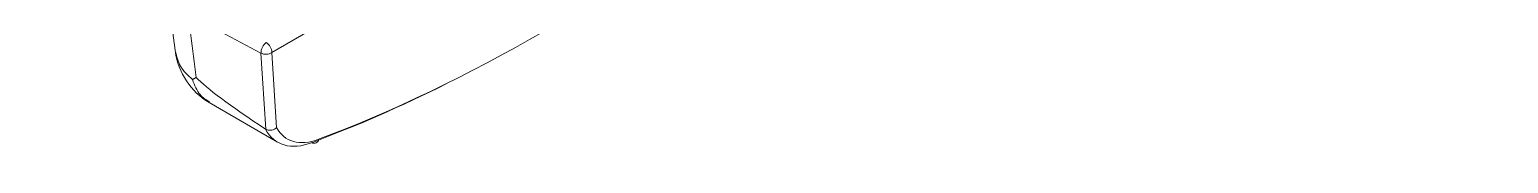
# Model space of a CAD drawing. Extents: x 11 to 120, y 2 to 94.
# Drawn here: x 21.707 to 23.578, y 69.963 to 70.099 of the extents above; entities that cross this region are included whole.
import ezdxf

# ---------------------------------------------------------------- set-up
doc = ezdxf.new("R2010")
doc.units = 0
doc.header["$MEASUREMENT"] = 0
doc.linetypes.add('SLD-Solid', pattern=[0])
doc.layers.add('OBJECT', color=7, linetype='CONTINUOUS')

msp = doc.modelspace()

# ---------------------------------------------------------------- linework, layer by layer
at = {"layer": 'OBJECT', "color": 7, "linetype": 'SLD-Solid', "lineweight": 15}
for p, q in [((21.88, 70.1733), (21.8924, 70.0832)), ((22, 70.086), (21.9178, 70.1294)), ((22.1057, 70.1398), (22.0137, 70.0867)), ((22, 70.086), (22.0061, 69.99)), ((22.0198, 69.992), (22.0137, 70.0867)), ((21.9344, 70.0237), (22.0211, 69.9737))]:
    msp.add_line(p, q, dxfattribs=at)
for centre, radius, start, end in [((22.016, 70.0864), 0.0159, 125.3827, 181.4262), ((21.9985, 70.0865), 0.0153, 0.7149, 57.2508), ((21.9792, 70.0999), 0.0883, 187.7499, 239.7119), ((22.0062, 70.0981), 0.0136, 242.8577, 303.3804), ((22.0675, 69.9777), 0.00543, 237.5566, 356.5821)]:
    msp.add_arc(centre, radius, start, end, dxfattribs=at)
for centre, major_axis, ratio, start_param, end_param in [((22.4415, 71.8941), (1.2039, 1.8907), 0.546175, 3.768895, 4.132403), ((23.6138, 69.1928), (1.703, -0.8762), 0.039926, 3.257339, 3.498452), ((22.4344, 71.8986), (1.2089, 1.8994), 0.546317, 3.7688, 3.877285), ((22.084, 70.076), (0.0641, 0.1015), 0.548826, 2.830491, 3.767112), ((22.091, 70.0715), (0.0591, 0.0928), 0.546175, 2.847361, 3.768895)]:
    msp.add_ellipse(centre, major_axis=major_axis, ratio=ratio, start_param=start_param, end_param=end_param, dxfattribs=at)
for points, knots in [([(20.973, 71.9571), (21.0279, 71.926), (21.3178, 71.7619), (22.4325, 71.1307), (23.4925, 70.5306), (24.3174, 70.0637)], [0, 0, 0, 0, 0.049218, 0.260105, 1, 1, 1, 1]), ([(21.9182, 70.0554), (21.9176, 70.0598), (21.9147, 70.0818), (21.9027, 70.1741), (21.8798, 70.3518), (21.8607, 70.511), (21.8501, 70.6003)], [0, 0, 0, 0, 0.024148, 0.120739, 0.507103, 1, 1, 1, 1]), ([(21.9134, 70.0526), (21.9076, 70.058), (21.8964, 70.0686), (21.8934, 70.0817), (21.8919, 70.0881)], [0, 0, 0, 0, 0.516026, 1, 1, 1, 1]), ([(21.9351, 70.0242), (21.9307, 70.0269), (21.921, 70.0331), (21.9161, 70.0456), (21.9134, 70.0526)], [0, 0, 0, 0, 0.445627, 1, 1, 1, 1]), ([(22.0061, 69.99), (22.007, 69.9896), (22.0089, 69.9888), (22.0122, 69.9887), (22.0155, 69.9893), (22.018, 69.9906), (22.0193, 69.9916), (22.0197, 69.9919), (22.0198, 69.992)], [0, 0, 0, 0, 0.219281, 0.438507, 0.659241, 0.882986, 0.98583, 1, 1, 1, 1])]:
    msp.add_open_spline(points, degree=3, knots=knots, dxfattribs=at)
for points in [[(21.9134, 70.0526), (21.9182, 70.0554)], [(22.0061, 69.99), (22.0059, 69.9901)]]:
    msp.add_open_spline(points, degree=1, dxfattribs=at)

doc.saveas('drawing.dxf')
